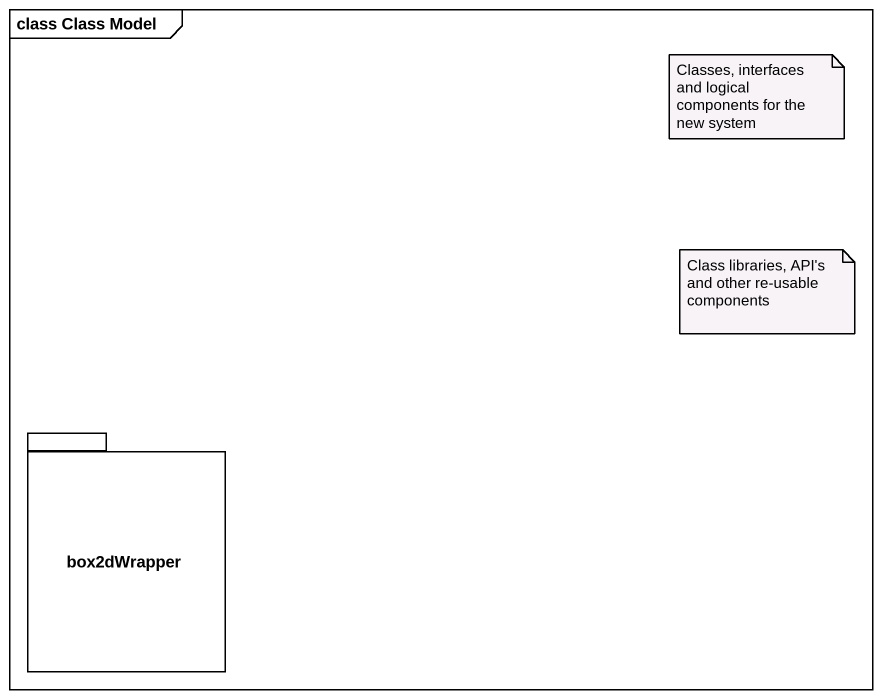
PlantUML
@startuml
mainframe class Class Model
package box2dWrapper {
}
note as N1
  Classes, interfaces and logical components for the new system
end note
note as N2
  Class libraries, API's and other re-usable components
end note
@enduml
